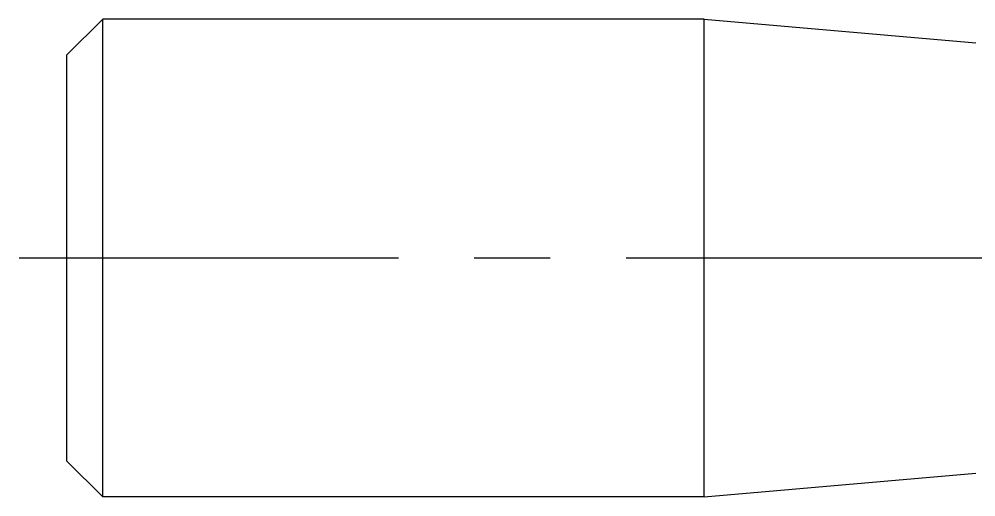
# Model space of a CAD drawing. Extents: x -2 to 722, y -8 to 349.
# Drawn here: x 231.03 to 271.07, y 263.29 to 283.29 of the extents above; entities that cross this region are included whole.
import ezdxf

# ---------------------------------------------------------------- set-up
doc = ezdxf.new("R2010")
doc.units = 0
doc.header["$LTSCALE"] = 0.5
doc.linetypes.add('CENTER', pattern=[50.8, 31.75, -6.35, 6.35, -6.35])
doc.layers.add('MSM_CENTER', color=1, linetype='CENTER')
doc.layers.add('MSM_CONTINUOUS', color=7, linetype='CONTINUOUS')

msp = doc.modelspace()

# ---------------------------------------------------------------- linework, layer by layer
at = {"layer": 'MSM_CENTER'}
msp.add_line((231.029, 273.288), (722.129, 273.288), dxfattribs=at)
at = {"layer": 'MSM_CONTINUOUS'}
for p, q in [((233.029, 281.788), (234.529, 283.288)), ((259.696, 283.288), (234.529, 283.288)), ((234.529, 263.288), (234.529, 283.288)), ((259.696, 263.288), (259.696, 283.288)), ((259.696, 283.288), (271.072, 282.293)), ((233.029, 264.788), (233.029, 281.788)), ((234.529, 263.288), (233.029, 264.788)), ((259.696, 263.288), (271.072, 264.283)), ((259.696, 263.288), (234.529, 263.288))]:
    msp.add_line(p, q, dxfattribs=at)

doc.saveas('drawing.dxf')
